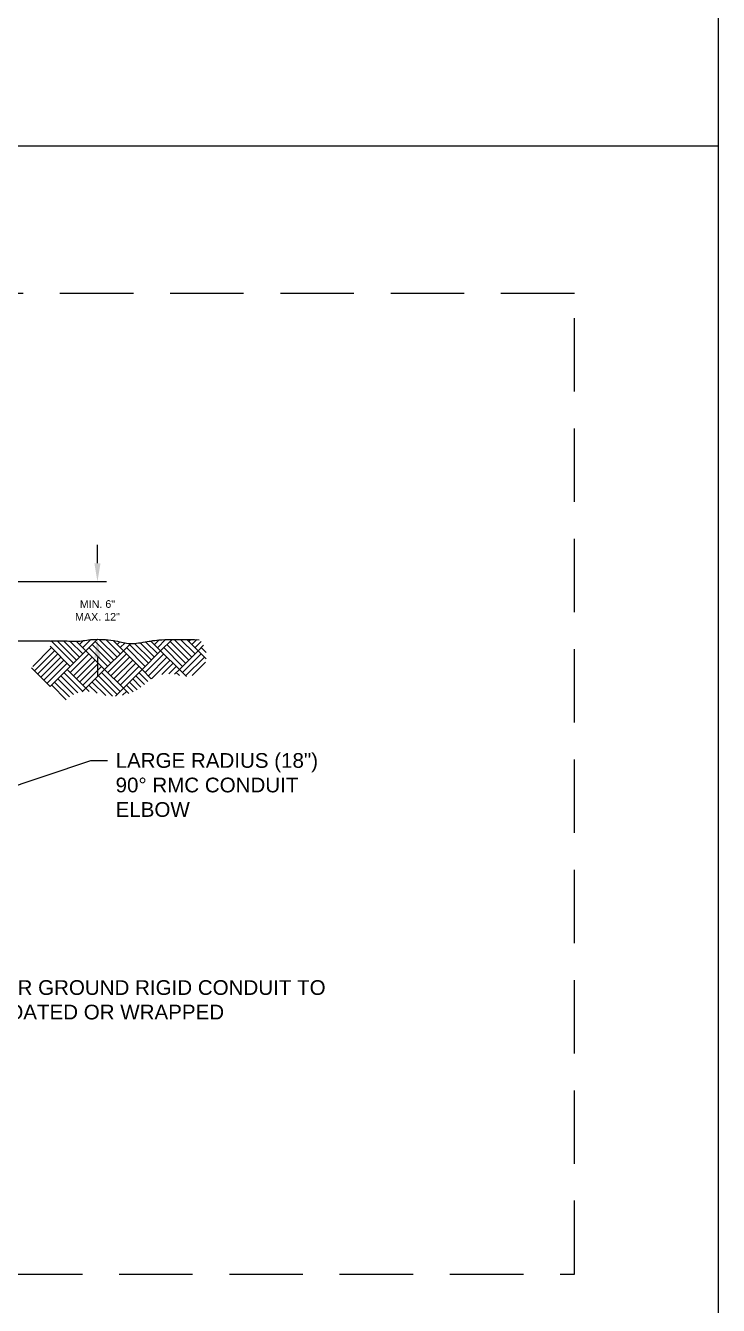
# Model space of a CAD drawing. Header units: feet. Extents: x 1 to 71.2, y 0 to 37.2.
# Drawn here: x 47.64 to 52.35, y 18.12 to 26.82 of the extents above; entities that cross this region are included whole.
import ezdxf
from ezdxf import colors
from ezdxf.entities.mleader import LeaderData, LeaderLine
from ezdxf.math import Vec2, Vec3

# ---------------------------------------------------------------- set-up
doc = ezdxf.new("R2010")
doc.units = ezdxf.units.FT
doc.header["$MEASUREMENT"] = 0
doc.linetypes.add('DASHED', pattern=[0.75, 0.5, -0.25])
doc.layers.add('G-ANNO-TEXT', color=1, linetype='Continuous')
doc.styles.add('NEI-A', font='arial.ttf')
doc.dimstyles.new('NEI-A', dxfattribs={"dimtxt": 0.1, "dimasz": 0.125, "dimexe": 0.0625, "dimexo": 0.0625, "dimgap": 0.0625, "dimtad": 0, "dimtih": 1, "dimtoh": 1, "dimdec": 4, "dimzin": 3, "dimdsep": 46, "dimlunit": 4, "dimtxsty": 'NEI-A', "dimcen": 0, "dimadec": 0, "dimazin": 0, "dimtfac": 0.75, "dimtdec": 4, "dimtofl": 0, "dimtmove": 0, "dimatfit": 3, "dimfxl": 1, "dimfrac": 1, "dimtolj": 1, "dimtzin": 0, "dimarcsym": 0})

# ---------------------------------------------------------------- blocks, each defined once
blk = doc.blocks.new('*D8')
at = {"color": 0, "lineweight": -2, "transparency": 16777216}
for p, q in [((48.1265, 23.1698), (48.1265, 23.2948)), ((47.0077, 23.0448), (48.189, 23.0448)), ((48.1265, 22.5286), (48.1265, 22.4036))]:
    blk.add_line(p, q, dxfattribs=at)
at = {"color": 0, "transparency": 16777216}
for points in [[(48.1056, 23.1698), (48.1473, 23.1698), (48.1265, 23.0448)], [(48.1056, 22.5286), (48.1473, 22.5286), (48.1265, 22.6536)]]:
    blk.add_solid(points, dxfattribs=at)
at = {"layer": 'Defpoints', "color": 0, "transparency": 16777216}
for p in [(46.9452, 23.0448), (48.1265, 22.6536), (48.1265, 22.6536)]:
    blk.add_point(p, dxfattribs=at)
at = {"color": 0, "transparency": 16777216, "insert": (48.1265, 22.8492), "char_height": 0.1, "attachment_point": 5, "style": 'NEI-A'}
blk.add_mtext('\\A1;{\\H0.52083x;MIN. 6"\\PMAX. 12"}', dxfattribs=at)

msp = doc.modelspace()

# ---------------------------------------------------------------- linework, layer by layer
at = {"color": 1}
msp.add_line((47.80586, 22.63981), (47.12898, 22.63981), dxfattribs=at)
msp.add_lwpolyline([(52.35029, 26.00466), (40.50322, 26.00466)])
for points in [[(47.80586, 22.63981), (47.81273, 22.64231), (47.92148, 22.64231), (47.93273, 22.64106), (47.95399, 22.64106), (47.96398, 22.63981), (47.99523, 22.63981), (48.00648, 22.64106), (48.02898, 22.64356), (48.04148, 22.64481), (48.05398, 22.6473), (48.06648, 22.64856), (48.08148, 22.65106), (48.09648, 22.65231), (48.11148, 22.65231), (48.12898, 22.65356), (48.14648, 22.65231), (48.16398, 22.65231), (48.18148, 22.65106), (48.20023, 22.64856), (48.21773, 22.6473), (48.23398, 22.64481), (48.26398, 22.63981), (48.27773, 22.63605), (48.29023, 22.63356), (48.30148, 22.63106), (48.31398, 22.62856), (48.32523, 22.62731), (48.33773, 22.62481), (48.37773, 22.62481), (48.39273, 22.62605), (48.40648, 22.62856), (48.42148, 22.62981), (48.43648, 22.63231), (48.45023, 22.63481), (48.46398, 22.6373), (48.47773, 22.63981), (48.49024, 22.64106), (48.50273, 22.64356), (48.51648, 22.64481), (48.53023, 22.6473), (48.54648, 22.64856), (48.56398, 22.64981), (48.58523, 22.65106), (48.60898, 22.65106), (48.63398, 22.65231), (48.75398, 22.65231), (48.78648, 22.65106), (48.81773, 22.64981)], [(47.96273, 22.48981), (47.81089, 22.64164)], [(47.98398, 22.51105), (47.85273, 22.64231)], [(48.00523, 22.5323), (47.89523, 22.64231)], [(48.02648, 22.55355), (47.93898, 22.64106)], [(48.04774, 22.5748), (47.98273, 22.63981)], [(47.98398, 22.63856), (47.98524, 22.63981)], [(48.00523, 22.61731), (48.03273, 22.64356)], [(48.02648, 22.59606), (48.08148, 22.65106)], [(48.04774, 22.5748), (48.12648, 22.65356)], [(48.23898, 22.51105), (48.11148, 22.63856)], [(48.26023, 22.5323), (48.13898, 22.65231)], [(48.28148, 22.55355), (48.18398, 22.65106)], [(48.30274, 22.5748), (48.23273, 22.64481)], [(48.23898, 22.63856), (48.24398, 22.64356)], [(48.26023, 22.61731), (48.27898, 22.63605)], [(48.28148, 22.59606), (48.31398, 22.62856)], [(48.30274, 22.5748), (48.35273, 22.62481)], [(48.49398, 22.51105), (48.37898, 22.62481)], [(48.51523, 22.5323), (48.41774, 22.62981)], [(48.53648, 22.55355), (48.45398, 22.63481)], [(48.55648, 22.5748), (48.49024, 22.64106)], [(48.49398, 22.63856), (48.49773, 22.64231)], [(48.51523, 22.61731), (48.54523, 22.64856)], [(48.53648, 22.59606), (48.59023, 22.65106)], [(48.55648, 22.5748), (48.63398, 22.65231)], [(48.74773, 22.51105), (48.62024, 22.63856)], [(48.76898, 22.5323), (48.64898, 22.65231)], [(48.79023, 22.55355), (48.69148, 22.65231)], [(48.81148, 22.5748), (48.73398, 22.65231)], [(48.74773, 22.63856), (48.76149, 22.65231)], [(48.76898, 22.61731), (48.80274, 22.65106)], [(48.79023, 22.59606), (48.83148, 22.6373)], [(47.68648, 22.46856), (47.81399, 22.59606)], [(47.69898, 22.43856), (47.83524, 22.5748)], [(47.72023, 22.41731), (47.85648, 22.55355)], [(47.94148, 22.46856), (47.80523, 22.60615)], [(47.94148, 22.46856), (47.81399, 22.59606)], [(47.92023, 22.44731), (48.04774, 22.5748)], [(47.94148, 22.42606), (48.06898, 22.55355)], [(48.17523, 22.44731), (48.04774, 22.5748)], [(48.19648, 22.46856), (48.06898, 22.59606)], [(48.21773, 22.48981), (48.09023, 22.61731)], [(48.17523, 22.44731), (48.30274, 22.5748)], [(48.19648, 22.42606), (48.32399, 22.55355)], [(48.43023, 22.44731), (48.30274, 22.5748)], [(48.45148, 22.46856), (48.32399, 22.59606)], [(48.47273, 22.48981), (48.34523, 22.61731)], [(48.43023, 22.44731), (48.55648, 22.5748)], [(48.45148, 22.42606), (48.57773, 22.55355)], [(48.68398, 22.44731), (48.55648, 22.5748)], [(48.70523, 22.46856), (48.57773, 22.59606)], [(48.72648, 22.48981), (48.59898, 22.61731)], [(48.68398, 22.44731), (48.81148, 22.5748)], [(48.70523, 22.42606), (48.83273, 22.55355)], [(48.81148, 22.5748), (48.84898, 22.61231)], [(48.86648, 22.51981), (48.81148, 22.5748)], [(48.86648, 22.56231), (48.83273, 22.59606)], [(47.80523, 22.33231), (47.67773, 22.45981)], [(47.74148, 22.39606), (47.87773, 22.5323)], [(47.76273, 22.37481), (47.89898, 22.51106)], [(47.78398, 22.35356), (47.92023, 22.48981)], [(47.96273, 22.40481), (48.09023, 22.5323)], [(47.98398, 22.38356), (48.11148, 22.51105)], [(48.00523, 22.36231), (48.13273, 22.48981)], [(48.02648, 22.34106), (48.15398, 22.46856)], [(48.21773, 22.40481), (48.34523, 22.5323)], [(48.23898, 22.38356), (48.36648, 22.51105)], [(48.26023, 22.36231), (48.38773, 22.48981)], [(48.28148, 22.34106), (48.40898, 22.46856)], [(48.47273, 22.40481), (48.59898, 22.5323)], [(48.49398, 22.38481), (48.62024, 22.51105)], [(48.56523, 22.41356), (48.64148, 22.48981)], [(48.61273, 22.41855), (48.66273, 22.46856)], [(48.72648, 22.40481), (48.85398, 22.5323)], [(48.77023, 22.40606), (48.86148, 22.49731)], [(47.80523, 22.33231), (47.92023, 22.44731)], [(47.93648, 22.26105), (47.83523, 22.36231)], [(47.96398, 22.27731), (47.85648, 22.38356)], [(47.99398, 22.28856), (47.87773, 22.40481)], [(48.02648, 22.29856), (47.89898, 22.42606)], [(48.04774, 22.31981), (47.92023, 22.44731)], [(48.04774, 22.31981), (48.17523, 22.44731)], [(48.18273, 22.27106), (48.09023, 22.36231)], [(48.22898, 22.26606), (48.11148, 22.38356)], [(48.26023, 22.27731), (48.13273, 22.40481)], [(48.28148, 22.29856), (48.15398, 22.42606)], [(48.30274, 22.31981), (48.17523, 22.44731)], [(48.30274, 22.31981), (48.43023, 22.44731)], [(48.39773, 22.30981), (48.34523, 22.36231)], [(48.42273, 22.32731), (48.36648, 22.38356)], [(48.44648, 22.34605), (48.38773, 22.40481)], [(48.46898, 22.36605), (48.40898, 22.42606)], [(48.49273, 22.38356), (48.43023, 22.44731)], [(48.65149, 22.41481), (48.68398, 22.44731)], [(48.68398, 22.40606), (48.66273, 22.42606)], [(48.73273, 22.39981), (48.68398, 22.44731)], [(47.91273, 22.24231), (47.81523, 22.34106)], [(48.02273, 22.29606), (48.04774, 22.31981)], [(48.07023, 22.29731), (48.04774, 22.31981)], [(48.06773, 22.29731), (48.06898, 22.29856)], [(48.12398, 22.28731), (48.06898, 22.34106)], [(48.24898, 22.26606), (48.30274, 22.31981)], [(48.29648, 22.2723), (48.32399, 22.29856)], [(48.33898, 22.28355), (48.30274, 22.31981)], [(48.37023, 22.29481), (48.32399, 22.34106)]]:
    msp.add_lwpolyline(points, dxfattribs=at)

# ---------------------------------------------------------------- dimensions: what is measured, and where the dimension line sits
dim = msp.add_linear_dim(base=(48.12648, 22.65356), p1=(46.94523, 23.04481), p2=(48.12648, 22.65356), angle=90, text='{\\H0.52083x;MIN. 6"\\PMAX. 12"}', dimstyle='NEI-A', dxfattribs=at)
dim.commit()
dim.dimension.update_dxf_attribs({"geometry": '*D8', "text_midpoint": (48.12648, 22.84919), "dimtype": 160})

# ---------------------------------------------------------------- leaders
at = {"layer": 'G-ANNO-TEXT'}
ml = msp.add_multileader_mtext('Standard', dxfattribs=at)
ml.set_content('LARGE RADIUS (18")\\P90° RMC CONDUIT \\PELBOW', color=256, style='NEI-A')
ml.set_leader_properties()
ml.build(insert=Vec2(0, 0))
ml.multileader.update_dxf_attribs({"dogleg_length": 0.1125, "arrow_head_size": 0.1125})
ctx = ml.context
ctx.base_point, ctx.char_height, ctx.arrow_head_size, ctx.landing_gap_size, ctx.plane_origin = Vec3(48.1939, 21.82814), 0.1, 0.1125, 0.05625, Vec3(41.82645, 21.06408)
notes = []
notes.append((ctx, [(0, (1, 1, 0), (48.0814, 21.82814), (1, 0), 0.1125, [(0, [(46.5011, 21.29945)], 0, [])])]))
ctx.mtext.insert, ctx.mtext.width, ctx.mtext.flow_direction = Vec3(48.25015, 21.87899), 1.3730327, 5
ctx.mtext.has_bg_fill, ctx.mtext.bg_color, ctx.mtext.bg_scale_factor, ctx.mtext.bg_transparency, ctx.mtext.use_window_bg_color = 1, -1073741824, 1.5, 0, 1
ml = msp.add_multileader_mtext('Standard', dxfattribs=at)
ml.set_content('UNDER GROUND RIGID CONDUIT TO\\PBE COATED OR WRAPPED', color=256, style='NEI-A')
ml.set_leader_properties()
ml.build(insert=Vec2(0, 0))
ml.multileader.update_dxf_attribs({"dogleg_length": 0.1125, "arrow_head_size": 0.1125})
ctx = ml.context
ctx.base_point, ctx.char_height, ctx.arrow_head_size, ctx.landing_gap_size, ctx.plane_origin = Vec3(47.13121, 20.28439), 0.1, 0.1125, 0.05625, Vec3(45.96613, 18.82775)
notes.append((ctx, [(0, (1, 1, 0), (47.01871, 20.28439), (1, 0), 0.1125, [(0, [(45.82708, 20.90231)], 0, [])])]))
ctx.mtext.insert, ctx.mtext.width, ctx.mtext.flow_direction = Vec3(47.18746, 20.33524), 2.4859932, 5
ctx.mtext.has_bg_fill, ctx.mtext.bg_color, ctx.mtext.bg_scale_factor, ctx.mtext.bg_transparency, ctx.mtext.use_window_bg_color = 1, -1073741824, 1.5, 0, 1
for ctx, leaders in notes:
    for number, flags, end, landing, length, lines in leaders:
        leader = LeaderData()
        leader.index, (leader.has_last_leader_line, leader.has_dogleg_vector, leader.attachment_direction) = number, flags
        leader.last_leader_point, leader.dogleg_vector, leader.dogleg_length = Vec3(end), Vec3(landing), length
        for number, points, colour, breaks in lines:
            line = LeaderLine()
            line.index, line.vertices, line.color, line.breaks = number, Vec3.list(points), colors.encode_raw_color(colour), breaks
            leader.lines.append(line)
        ctx.leaders.append(leader)

# ---------------------------------------------------------------- next in the draw order: linework, layer by layer
msp.add_lwpolyline([(40.50322, 0), (52.35029, 0), (52.35029, 34.67287)])
at = {"linetype": 'DASHED', "lineweight": 25}
msp.add_lwpolyline([(41.52391, 18.33644), (51.37099, 18.33644), (51.37099, 25.00466), (41.52391, 25.00466)], close=True, dxfattribs=at)

doc.saveas('drawing.dxf')
